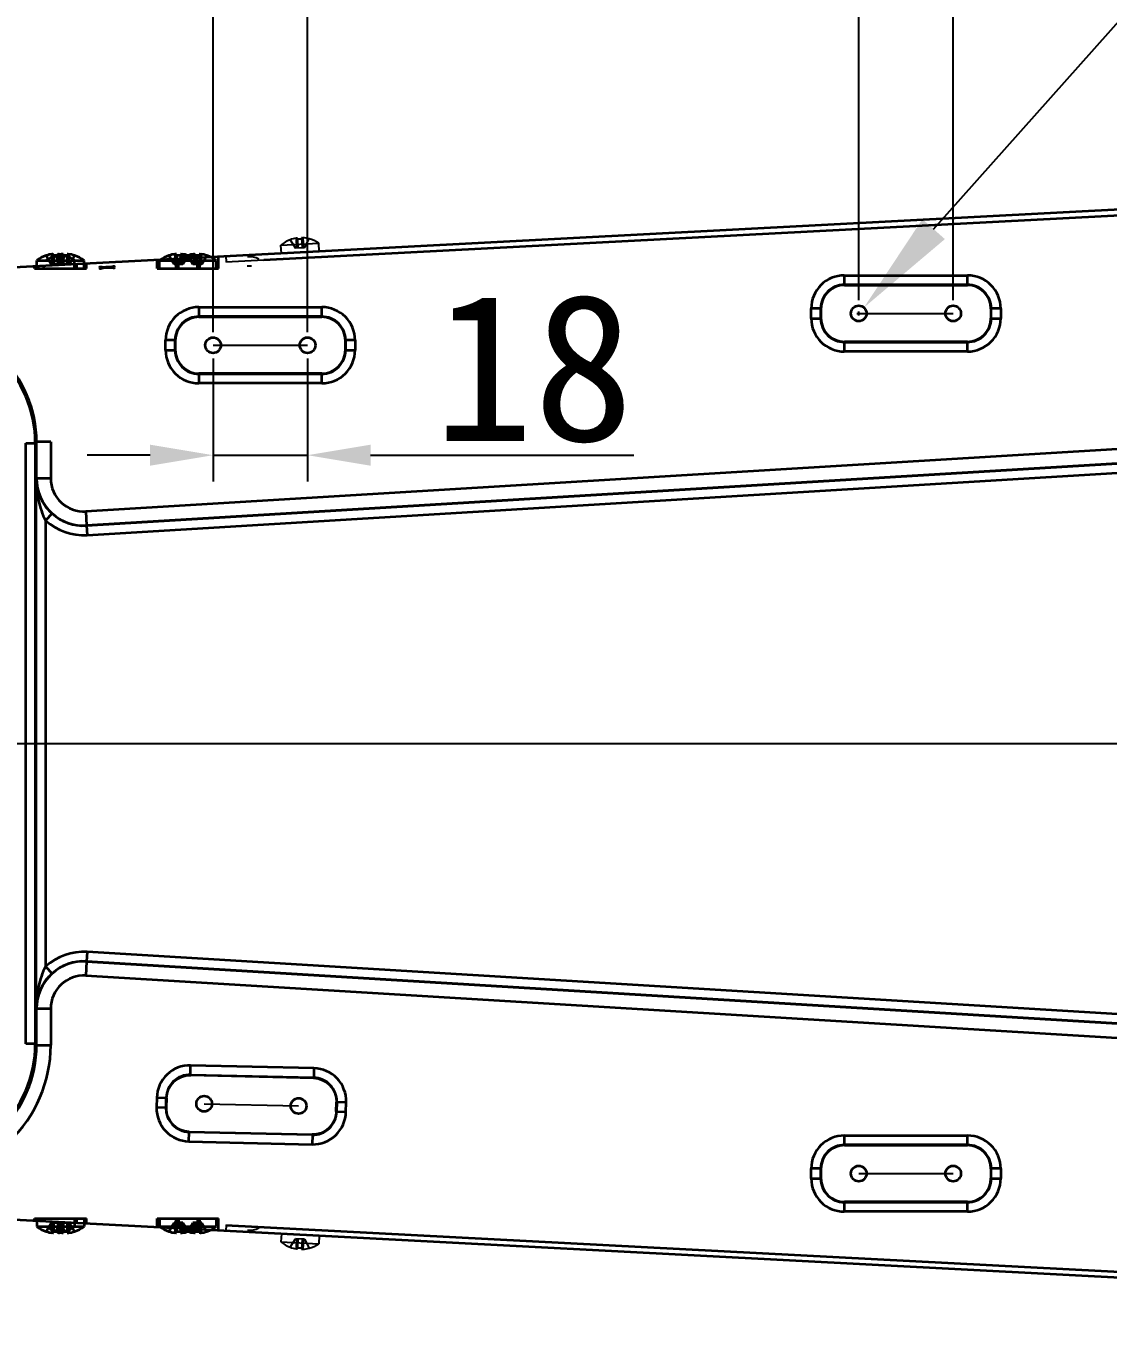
# Model space of a CAD drawing. Header units: millimetres. Extents: x 4086 to 8300, y 123 to 1549.
# Drawn here: x 6767.5 to 6819.1, y 1264.6 to 1326.2 of the extents above; entities that cross this region are included whole.
import ezdxf

# ---------------------------------------------------------------- set-up
doc = ezdxf.new("R2010")
doc.units = ezdxf.units.MM
doc.linetypes.add('PHANTOM', pattern=[0.8, 0.45, -0.05, 0.1, -0.05, 0.1, -0.05])
doc.layers.add('中心线', color=7, linetype='Continuous')
doc.layers.add('标注', color=7, linetype='Continuous', lineweight=25)
doc.layers.add('粗线', color=7, linetype='PHANTOM', lineweight=35)
doc.styles.get("Standard").update_dxf_attribs({"font": 'simsun.ttc'})
doc.dimstyles.new('直径标注', dxfattribs={"dimtxt": 5, "dimasz": 5, "dimexe": 1.5, "dimexo": 0, "dimtad": 1, "dimtoh": 1, "dimdec": 0, "dimlfac": 10, "dimdsep": 46, "dimtxsty": 'Standard', "dimblk": '_FILLED', "dimcen": 0.09, "dimadec": 0, "dimazin": 0, "dimtol": 1, "dimtp": 0.001, "dimtm": 0.001, "dimtfac": 1, "dimtdec": 0, "dimtofl": 0, "dimtmove": 0, "dimatfit": 3, "dimldrblk": '_FILLED', "dimfxl": 1, "dimtolj": 1, "dimarcsym": 0})
doc.dimstyles.new('直线标注', dxfattribs={"dimtxt": 7, "dimasz": 3, "dimexe": 1.25, "dimexo": 0.625, "dimtad": 1, "dimlfac": 4, "dimdsep": 46, "dimtxsty": 'Standard', "dimcen": 2.5, "dimadec": 0, "dimazin": 0, "dimtm": 1e-09, "dimtfac": 1, "dimtmove": 0, "dimatfit": 3, "dimfxl": 1, "dimarcsym": 0})

# ---------------------------------------------------------------- blocks, each defined once
blk = doc.blocks.new('_FILLED')
at = {"color": 0, "linetype": 'ByBlock'}
blk.add_solid([(0, 0), (-1, 0.143), (-1, -0.143)], dxfattribs=at)
blk = doc.blocks.new('*D2429')
at = {"layer": 'Defpoints', "color": 0}
for p in [(6807.452, 1312.759), (6806.958, 1312.204)]:
    blk.add_point(p, dxfattribs=at)
at = {"layer": '标注', "color": 0, "lineweight": -2}
for p in [(6810.774, 1316.495), (6906.571, 1346.269)]:
    blk.add_line(p, (6837.253, 1346.269), dxfattribs=at)
at = {"layer": '标注', "color": 0}
for p, q in [((6807.115, 1312.481), (6807.295, 1312.481)), ((6807.205, 1312.391), (6807.205, 1312.571))]:
    blk.add_line(p, q, dxfattribs=at)
at = {"layer": '标注', "color": 0, "linetype": 'ByBlock', "lineweight": -2, "xscale": 5, "yscale": 5, "zscale": 5, "rotation": 228.3520795856218}
blk.add_blockref('_FILLED', (6807.452, 1312.759), dxfattribs=at)
at = {"layer": '标注', "color": 0, "insert": (6872.225, 1351.117), "char_height": 5, "attachment_point": 5}
blk.add_mtext('\\A1;{\\H1.4x;8\\fSource Han Sans CN Normal|b0|i0|c134|p34;\\C0;×\\fSimSun|b0|i0|c134|p2;\\H1x;\\C256;M4 Depth 10}', dxfattribs=at)
blk = doc.blocks.new('*D2430')
at = {"layer": 'Defpoints', "color": 0}
for p in [(6811.705, 1342.125), (6807.205, 1312.481), (6811.705, 1312.481)]:
    blk.add_point(p, dxfattribs=at)
at = {"layer": '标注', "color": 0, "lineweight": -2}
for p, q in [((6807.205, 1313.106), (6807.205, 1343.375)), ((6811.705, 1313.106), (6811.705, 1343.375)), ((6804.205, 1342.125), (6790.643, 1342.125)), ((6807.205, 1342.125), (6811.705, 1342.125)), ((6814.705, 1342.125), (6817.705, 1342.125))]:
    blk.add_line(p, q, dxfattribs=at)
at = {"layer": '标注', "color": 0}
for points in [[(6804.205, 1341.625), (6804.205, 1342.625), (6807.205, 1342.125)], [(6814.705, 1342.625), (6814.705, 1341.625), (6811.705, 1342.125)]]:
    blk.add_solid(points, dxfattribs=at)
at = {"layer": '标注', "color": 0, "insert": (6795.765, 1346.25), "char_height": 7, "attachment_point": 5}
blk.add_mtext('20', dxfattribs=at)
blk = doc.blocks.new('*D2431')
at = {"layer": 'Defpoints', "color": 0}
for p in [(6780.953, 1327.841), (6776.453, 1310.969), (6780.953, 1310.969)]:
    blk.add_point(p, dxfattribs=at)
at = {"layer": '标注', "color": 0, "lineweight": -2}
for p, q in [((6776.453, 1311.594), (6776.453, 1329.091)), ((6780.953, 1311.594), (6780.953, 1329.091)), ((6773.453, 1327.841), (6759.891, 1327.841)), ((6776.453, 1327.841), (6780.953, 1327.841)), ((6783.953, 1327.841), (6786.953, 1327.841))]:
    blk.add_line(p, q, dxfattribs=at)
at = {"layer": '标注', "color": 0}
for points in [[(6773.453, 1327.341), (6773.453, 1328.341), (6776.453, 1327.841)], [(6783.953, 1328.341), (6783.953, 1327.341), (6780.953, 1327.841)]]:
    blk.add_solid(points, dxfattribs=at)
at = {"layer": '标注', "color": 0, "insert": (6765.013, 1331.966), "char_height": 7, "attachment_point": 5}
blk.add_mtext('20', dxfattribs=at)
blk = doc.blocks.new('*D2439')
at = {"color": 0, "lineweight": -2}
for p, q in [((6776.453, 1310.344), (6776.453, 1304.483)), ((6780.953, 1310.344), (6780.953, 1304.483)), ((6773.453, 1305.733), (6770.453, 1305.733)), ((6776.453, 1305.733), (6780.953, 1305.733)), ((6783.953, 1305.733), (6796.493, 1305.733))]:
    blk.add_line(p, q, dxfattribs=at)
at = {"color": 0}
for points in [[(6773.453, 1305.233), (6773.453, 1306.233), (6776.453, 1305.733)], [(6783.953, 1306.233), (6783.953, 1305.233), (6780.953, 1305.733)]]:
    blk.add_solid(points, dxfattribs=at)
at = {"layer": 'Defpoints', "color": 0}
for p in [(6776.453, 1310.969), (6780.953, 1310.969), (6780.953, 1305.733)]:
    blk.add_point(p, dxfattribs=at)
at = {"color": 0, "insert": (6791.723, 1309.858), "char_height": 7, "attachment_point": 5}
blk.add_mtext('18', dxfattribs=at)

msp = doc.modelspace()

# ---------------------------------------------------------------- linework, layer by layer
at = {"layer": '中心线', "linetype": 'Continuous'}
for p, q in [((6779.68514, 1315.72981), (6781.48267, 1315.82401)), ((6780.11869, 1315.99052), (6780.38043, 1315.58747)), ((6780.43714, 1316.06936), (6780.4021, 1316.06462)), ((6780.4021, 1316.06462), (6780.42698, 1315.58991)), ((6780.46951, 1316.06815), (6780.4607, 1316.0705)), ((6780.46951, 1316.06815), (6780.49439, 1315.59344)), ((6780.60446, 1316.01564), (6780.57147, 1316.01425)), ((6780.66724, 1316.07852), (6780.69211, 1315.6038)), ((6780.73464, 1316.08205), (6780.75952, 1315.60734)), ((6780.80607, 1315.60977), (6781.02425, 1316.03797)), ((6781.50297, 1315.43676), (6781.48267, 1315.82401)), ((6777.05495, 1315.20365), (6777.06907, 1314.93425)), ((6777.05826, 1314.93368), (6784.03452, 1315.29906)), ((6779.70543, 1315.34256), (6779.68514, 1315.72981)), ((6780.80607, 1315.60977), (6780.38043, 1315.58747)), ((6777.06907, 1269.07855), (6777.05495, 1268.80915)), ((6784.03452, 1268.71374), (6777.05826, 1269.07912)), ((6779.70543, 1268.67024), (6779.68514, 1268.28299)), ((6780.11869, 1268.02228), (6780.38043, 1268.42533)), ((6780.80607, 1268.40303), (6780.38043, 1268.42533)), ((6780.42698, 1268.42289), (6780.4021, 1267.94818)), ((6780.49439, 1268.41936), (6780.46951, 1267.94465)), ((6780.69211, 1268.409), (6780.66724, 1267.93428)), ((6780.75952, 1268.40546), (6780.73464, 1267.93075)), ((6780.80607, 1268.40303), (6781.02425, 1267.97483)), ((6781.50297, 1268.57604), (6781.48267, 1268.18879)), ((6779.68514, 1268.28299), (6781.48267, 1268.18879)), ((6780.53851, 1268.00061), (6780.57147, 1267.99855)), ((6780.66724, 1267.93428), (6780.67575, 1267.93103)), ((6780.6993, 1267.9297), (6780.73464, 1267.93075))]:
    msp.add_line(p, q, dxfattribs=at)
at = {"layer": '中心线'}
for p, q in [((6807.20495, 1312.4814), (6811.70495, 1312.4814)), ((6776.45283, 1310.96869), (6780.95283, 1310.96869)), ((6726.11978, 1292.0064), (7085.08608, 1292.0064)), ((6776.02786, 1274.85586), (6780.52661, 1274.74996)), ((6807.20495, 1271.5314), (6811.70495, 1271.5314))]:
    msp.add_line(p, q, dxfattribs=at)
at = {"layer": '中心线', "linetype": 'Continuous'}
for points in [[(6780.43613, 1316.06927), (6780.46036, 1316.07051), (6780.46951, 1316.06815)], [(6780.57147, 1316.01425), (6780.53851, 1316.01219), (6780.5056, 1316.00947), (6780.47276, 1316.0061)], [(6780.67049, 1316.01646), (6780.63749, 1316.01638), (6780.60448, 1316.01564)], [(6780.70181, 1316.08312), (6780.67729, 1316.08197), (6780.66724, 1316.07852)], [(6780.66724, 1316.07852), (6780.67557, 1316.08174), (6780.69889, 1316.0831), (6780.73464, 1316.08205)], [(6778.17995, 1314.7348), (6778.14693, 1314.73461), (6778.11392, 1314.73404), (6778.08095, 1314.73308)], [(6778.27895, 1314.73308), (6778.24598, 1314.73404), (6778.21298, 1314.73461), (6778.17995, 1314.7348)], [(6780.46951, 1267.94465), (6780.46089, 1267.94231), (6780.43754, 1267.9434), (6780.4021, 1267.94818)], [(6780.43465, 1267.94369), (6780.45915, 1267.94226), (6780.46951, 1267.94465)], [(6780.47276, 1268.0067), (6780.50559, 1268.00333), (6780.5385, 1268.00061)], [(6780.57147, 1267.99855), (6780.60446, 1267.99716), (6780.63748, 1267.99642), (6780.67049, 1267.99634)], [(6780.70031, 1267.92969), (6780.67608, 1267.93099), (6780.66724, 1267.93428)]]:
    msp.add_lwpolyline(points, dxfattribs=at)
for centre, radius, start, end in [((6780.64432, 1314.62553), 1.4627, 111.0608071, 130.9778218), ((6780.64424, 1314.62571), 1.45915, 99.5521722, 111.0323524), ((6780.64424, 1314.62571), 1.45915, 74.9676476, 86.4478278), ((6780.64417, 1314.62552), 1.46269, 55.0221334, 74.9391869), ((6778.17995, 1314.2814), 0.9, 60.3781177, 95.1284768), ((6778.17995, 1269.7314), 0.9, 264.8715232, 299.6218823), ((6780.64432, 1269.38727), 1.46269, 229.0221334, 248.9391869), ((6780.64424, 1269.38709), 1.45915, 248.9676476, 260.4478278), ((6780.64424, 1269.38709), 1.45915, 273.5521722, 285.0323524), ((6780.64417, 1269.38728), 1.4627, 285.0608071, 304.9778218)]:
    msp.add_arc(centre, radius, start, end, dxfattribs=at)
at = {"layer": '粗线', "linetype": 'Continuous'}
for p, q in [((6857.34757, 1319.41161), (6754.07258, 1313.99919)), ((6778.86658, 1315.02822), (6857.36166, 1319.14198)), ((6768.50155, 1315.24434), (6768.74184, 1314.82815)), ((6768.82369, 1315.30642), (6768.78845, 1315.30351)), ((6768.78845, 1315.30351), (6768.78845, 1314.82815)), ((6768.85595, 1315.30351), (6768.84728, 1315.30632)), ((6768.85595, 1315.30351), (6768.85595, 1314.82815)), ((6768.92192, 1315.24401), (6768.88891, 1315.24302)), ((6768.95155, 1315.24434), (6769.19184, 1314.82815)), ((6769.05395, 1315.30351), (6769.05395, 1314.82815)), ((6769.12145, 1315.30351), (6769.12145, 1314.82815)), ((6769.16806, 1314.82815), (6769.40835, 1315.24434)), ((6769.27369, 1315.30642), (6769.23845, 1315.30351)), ((6769.23845, 1315.30351), (6769.23845, 1314.82815)), ((6769.30595, 1315.30351), (6769.29728, 1315.30632)), ((6769.30595, 1315.30351), (6769.30595, 1314.82815)), ((6769.37192, 1315.24401), (6769.33891, 1315.24302)), ((6769.50395, 1315.30351), (6769.50395, 1314.82815)), ((6769.57145, 1315.30351), (6769.57145, 1314.82815)), ((6769.61806, 1314.82815), (6769.85835, 1315.24434)), ((6774.35155, 1315.24434), (6774.59184, 1314.82815)), ((6774.67369, 1315.30642), (6774.63845, 1315.30351)), ((6774.63845, 1315.30351), (6774.63845, 1314.82815)), ((6774.70595, 1315.30351), (6774.69728, 1315.30632)), ((6774.70595, 1315.30351), (6774.70595, 1314.82815)), ((6774.90395, 1315.30351), (6774.90395, 1314.82815)), ((6774.97145, 1315.30351), (6774.97145, 1314.82815)), ((6775.01806, 1314.82815), (6775.25835, 1315.24434)), ((6775.25155, 1315.24434), (6775.49184, 1314.82815)), ((6775.57369, 1315.30642), (6775.53845, 1315.30351)), ((6775.53845, 1315.30351), (6775.53845, 1314.82815)), ((6775.60595, 1315.30351), (6775.59728, 1315.30632)), ((6775.60595, 1315.30351), (6775.60595, 1314.82815)), ((6775.80395, 1315.30351), (6775.80395, 1314.82815)), ((6775.87145, 1315.30351), (6775.87145, 1314.82815)), ((6775.91806, 1314.82815), (6776.15835, 1315.24434)), ((6776.71745, 1314.6189), (6776.71745, 1315.18595)), ((6767.94245, 1314.6189), (6767.94245, 1314.72608)), ((6767.94245, 1314.6189), (6770.41745, 1314.6189)), ((6768.05495, 1314.6189), (6768.05495, 1315.00668)), ((6768.05495, 1315.00668), (6770.30495, 1315.00668)), ((6768.39245, 1314.6189), (6768.39245, 1314.74965)), ((6769.16806, 1314.82815), (6768.74184, 1314.82815)), ((6769.61806, 1314.82815), (6769.19184, 1314.82815)), ((6769.85495, 1314.6189), (6769.85495, 1315.00668)), ((6769.96745, 1314.6189), (6769.96745, 1314.8322)), ((6770.30495, 1314.6189), (6770.30495, 1315.00668)), ((6770.41745, 1314.6189), (6770.41745, 1314.85581)), ((6773.79245, 1314.6189), (6773.79245, 1315.03265)), ((6773.79245, 1314.6189), (6776.71745, 1314.6189)), ((6773.90495, 1314.6189), (6773.90495, 1315.00668)), ((6773.90495, 1315.00668), (6776.60495, 1315.00668)), ((6775.01806, 1314.82815), (6774.59184, 1314.82815)), ((6774.69245, 1314.6189), (6774.69245, 1315.07984)), ((6774.80495, 1314.6189), (6774.80495, 1315.00668)), ((6775.91806, 1314.82815), (6775.49184, 1314.82815)), ((6775.70495, 1314.6189), (6775.70495, 1315.00668)), ((6775.81745, 1314.6189), (6775.81745, 1315.13881)), ((6776.60495, 1314.6189), (6776.60495, 1315.00668)), ((6806.51786, 1314.29325), (6806.51786, 1313.84332)), ((6806.51786, 1314.29325), (6812.39204, 1314.29325)), ((6812.39204, 1313.84332), (6812.39204, 1314.29325)), ((6806.51786, 1313.84332), (6806.52978, 1313.8314)), ((6812.39204, 1313.84332), (6806.51786, 1313.84332)), ((6806.52978, 1313.8314), (6812.38012, 1313.8314)), ((6812.39204, 1313.84332), (6812.38012, 1313.8314)), ((6775.76574, 1312.78054), (6775.76574, 1312.3306)), ((6775.76574, 1312.78054), (6781.63993, 1312.78054)), ((6781.63993, 1312.3306), (6781.63993, 1312.78054)), ((6804.9431, 1312.24431), (6804.9431, 1312.71849)), ((6805.39303, 1312.71849), (6804.9431, 1312.71849)), ((6805.39303, 1312.71849), (6805.39303, 1312.24431)), ((6805.39303, 1312.71849), (6805.40495, 1312.70657)), ((6805.40495, 1312.25623), (6805.40495, 1312.70657)), ((6813.51687, 1312.71849), (6813.50495, 1312.70657)), ((6813.50495, 1312.70657), (6813.50495, 1312.25623)), ((6813.51687, 1312.24431), (6813.51687, 1312.71849)), ((6813.9668, 1312.71849), (6813.51687, 1312.71849)), ((6813.9668, 1312.71849), (6813.9668, 1312.24431)), ((6775.76574, 1312.3306), (6775.77766, 1312.31869)), ((6781.63993, 1312.3306), (6775.76574, 1312.3306)), ((6775.77766, 1312.31869), (6781.62801, 1312.31869)), ((6781.63993, 1312.3306), (6781.62801, 1312.31869)), ((6804.9431, 1312.24431), (6805.39303, 1312.24431)), ((6805.39303, 1312.24431), (6805.40495, 1312.25623)), ((6813.51687, 1312.24431), (6813.50495, 1312.25623)), ((6813.51687, 1312.24431), (6813.9668, 1312.24431)), ((6774.19098, 1310.73159), (6774.19098, 1311.20578)), ((6774.64092, 1311.20578), (6774.19098, 1311.20578)), ((6774.64092, 1311.20578), (6774.64092, 1310.73159)), ((6774.64092, 1311.20578), (6774.65283, 1311.19386)), ((6774.65283, 1310.74351), (6774.65283, 1311.19386)), ((6782.76475, 1311.20578), (6782.75283, 1311.19386)), ((6782.75283, 1311.19386), (6782.75283, 1310.74351)), ((6782.76475, 1310.73159), (6782.76475, 1311.20578)), ((6783.21468, 1311.20578), (6782.76475, 1311.20578)), ((6783.21469, 1311.20578), (6783.21469, 1310.73159)), ((6806.51786, 1311.11948), (6806.52978, 1311.1314)), ((6806.51786, 1311.11948), (6806.51786, 1310.66955)), ((6806.51786, 1311.11948), (6812.39204, 1311.11948)), ((6812.38012, 1311.1314), (6806.52978, 1311.1314)), ((6812.39204, 1311.11948), (6812.38012, 1311.1314)), ((6812.39204, 1310.66955), (6812.39204, 1311.11948)), ((6774.19098, 1310.73159), (6774.64092, 1310.73159)), ((6774.64092, 1310.73159), (6774.65283, 1310.74351)), ((6782.76475, 1310.73159), (6782.75283, 1310.74351)), ((6782.76475, 1310.73159), (6783.21468, 1310.73159)), ((6812.39204, 1310.66955), (6806.51786, 1310.66955)), ((6775.76574, 1309.60677), (6775.77766, 1309.61869)), ((6775.76574, 1309.60677), (6775.76574, 1309.15683)), ((6775.76574, 1309.60677), (6781.63993, 1309.60677)), ((6781.63993, 1309.15683), (6775.76574, 1309.15683)), ((6781.62801, 1309.61869), (6775.77766, 1309.61869)), ((6781.63993, 1309.60677), (6781.62801, 1309.61869)), ((6781.63993, 1309.15683), (6781.63993, 1309.60677)), ((6855.03118, 1308.15149), (6770.38745, 1303.05341)), ((6855.00227, 1307.47298), (6770.4275, 1302.37906)), ((6770.42802, 1302.37987), (6855.0023, 1307.47376)), ((6770.45455, 1301.93003), (6854.98371, 1307.0212)), ((6767.53419, 1277.70401), (6767.53419, 1306.30878)), ((6767.53419, 1306.30877), (6767.98412, 1306.30877)), ((6767.98412, 1306.30877), (6768.04338, 1306.37121)), ((6767.98412, 1306.30876), (6767.98412, 1277.70404)), ((6768.04338, 1304.6254), (6768.04338, 1306.37121)), ((6768.71827, 1306.37121), (6768.04338, 1306.37121)), ((6768.71827, 1306.37121), (6768.71827, 1304.62534)), ((6768.04338, 1304.6254), (6768.0276, 1304.60074)), ((6768.0276, 1279.41207), (6768.0276, 1304.60074)), ((6768.71827, 1304.6254), (6768.04338, 1304.6254)), ((6768.77994, 1302.95917), (6768.47753, 1302.62624)), ((6770.38746, 1303.05342), (6770.42798, 1302.37991)), ((6768.47753, 1302.62624), (6768.47753, 1281.38656)), ((6770.4275, 1302.37906), (6770.42801, 1302.37987)), ((6770.4275, 1302.37906), (6770.45455, 1301.93003)), ((6770.45455, 1282.08277), (6770.4275, 1281.63374)), ((6854.98371, 1276.9916), (6770.45455, 1282.08277)), ((6768.47753, 1281.38656), (6768.77994, 1281.05363)), ((6770.42802, 1281.63295), (6770.38745, 1280.95939)), ((6770.4275, 1281.63374), (6855.00227, 1276.53982)), ((6855.0023, 1276.53904), (6770.42802, 1281.63293)), ((6770.38745, 1280.95939), (6855.03118, 1275.86131)), ((6768.0276, 1279.41206), (6768.04338, 1279.3874)), ((6768.04338, 1279.3874), (6768.71827, 1279.3874)), ((6768.04338, 1277.64159), (6768.04338, 1279.38736)), ((6768.71827, 1279.38748), (6768.71827, 1277.64159)), ((6767.98412, 1277.70403), (6767.53419, 1277.70403)), ((6768.04338, 1277.64159), (6767.98412, 1277.70403)), ((6768.04338, 1277.64159), (6768.71827, 1277.64159)), ((6775.37301, 1276.23357), (6775.38359, 1276.68337)), ((6781.25615, 1276.54514), (6775.38359, 1276.68337)), ((6781.25615, 1276.54514), (6781.24556, 1276.09533)), ((6775.37301, 1276.23357), (6775.38464, 1276.22137)), ((6775.37301, 1276.23357), (6781.24556, 1276.09533)), ((6781.23336, 1276.0837), (6775.38464, 1276.22137)), ((6781.24556, 1276.09533), (6781.23336, 1276.0837)), ((6773.77221, 1275.14611), (6773.76105, 1274.67206)), ((6773.77221, 1275.14611), (6774.22202, 1275.13552)), ((6774.21086, 1274.66147), (6773.76105, 1274.67206)), ((6774.21086, 1274.66147), (6774.22202, 1275.13552)), ((6774.21086, 1274.66147), (6774.22306, 1274.67311)), ((6774.22202, 1275.13552), (6774.23365, 1275.12332)), ((6774.23365, 1275.12332), (6774.22306, 1274.67311)), ((6782.32081, 1274.48249), (6782.33141, 1274.93271)), ((6782.34361, 1274.94434), (6782.33141, 1274.93271)), ((6782.34361, 1274.94434), (6782.33245, 1274.47029)), ((6782.34361, 1274.94434), (6782.79341, 1274.93376)), ((6782.78226, 1274.45971), (6782.79341, 1274.93376)), ((6782.33245, 1274.47029), (6782.32081, 1274.48249)), ((6782.78225, 1274.45971), (6782.33245, 1274.47029)), ((6775.29832, 1273.06068), (6775.30891, 1273.51048)), ((6775.30891, 1273.51048), (6775.3211, 1273.52212)), ((6781.18146, 1273.37225), (6775.30891, 1273.51048)), ((6775.3211, 1273.52212), (6781.16983, 1273.38444)), ((6781.18146, 1273.37225), (6781.16983, 1273.38444)), ((6781.18146, 1273.37225), (6781.17087, 1272.92244)), ((6806.51786, 1273.34325), (6806.51786, 1272.89332)), ((6806.51786, 1273.34325), (6812.39204, 1273.34325)), ((6812.39204, 1272.89332), (6812.39204, 1273.34325)), ((6775.29832, 1273.06068), (6781.17087, 1272.92244)), ((6806.51786, 1272.89332), (6806.52978, 1272.8814)), ((6812.39204, 1272.89332), (6806.51786, 1272.89332)), ((6806.52978, 1272.8814), (6812.38012, 1272.8814)), ((6812.39204, 1272.89332), (6812.38012, 1272.8814)), ((6804.9431, 1271.29431), (6804.9431, 1271.76849)), ((6805.39303, 1271.76849), (6804.9431, 1271.76849)), ((6805.39303, 1271.76849), (6805.39303, 1271.29431)), ((6805.39303, 1271.76849), (6805.40495, 1271.75657)), ((6805.40495, 1271.30623), (6805.40495, 1271.75657)), ((6813.51687, 1271.76849), (6813.50495, 1271.75657)), ((6813.50495, 1271.75657), (6813.50495, 1271.30623)), ((6813.51687, 1271.29431), (6813.51687, 1271.76849)), ((6813.9668, 1271.76849), (6813.51687, 1271.76849)), ((6813.9668, 1271.76849), (6813.9668, 1271.29431)), ((6804.9431, 1271.29431), (6805.39303, 1271.29431)), ((6805.39303, 1271.29431), (6805.40495, 1271.30623)), ((6813.51687, 1271.29431), (6813.50495, 1271.30623)), ((6813.51687, 1271.29431), (6813.9668, 1271.29431)), ((6754.07258, 1270.01361), (6857.34757, 1264.60119)), ((6806.51786, 1270.16948), (6806.52978, 1270.1814)), ((6806.51786, 1270.16948), (6806.51786, 1269.71955)), ((6806.51786, 1270.16948), (6812.39204, 1270.16948)), ((6812.39204, 1269.71955), (6806.51786, 1269.71955)), ((6812.38012, 1270.1814), (6806.52978, 1270.1814)), ((6812.39204, 1270.16948), (6812.38012, 1270.1814)), ((6812.39204, 1269.71955), (6812.39204, 1270.16948)), ((6767.94245, 1269.28672), (6767.94245, 1269.3939)), ((6767.94245, 1269.3939), (6770.41745, 1269.3939)), ((6768.05495, 1269.3939), (6768.05495, 1269.00612)), ((6768.05495, 1269.00612), (6770.30495, 1269.00612)), ((6768.39245, 1269.26313), (6768.39245, 1269.3939)), ((6768.50155, 1268.76846), (6768.74184, 1269.18465)), ((6769.16806, 1269.18465), (6768.74184, 1269.18465)), ((6768.78845, 1269.18465), (6768.78845, 1268.70929)), ((6768.85595, 1269.18465), (6768.85595, 1268.70929)), ((6768.95155, 1268.76846), (6769.19184, 1269.18465)), ((6769.05395, 1269.18465), (6769.05395, 1268.70929)), ((6769.12145, 1269.18465), (6769.12145, 1268.70929)), ((6769.16806, 1269.18465), (6769.40835, 1268.76846)), ((6769.61806, 1269.18465), (6769.19184, 1269.18465)), ((6769.23845, 1269.18465), (6769.23845, 1268.70929)), ((6769.30595, 1269.18465), (6769.30595, 1268.70929)), ((6769.50395, 1269.18465), (6769.50395, 1268.70929)), ((6769.57145, 1269.18465), (6769.57145, 1268.70929)), ((6769.61806, 1269.18465), (6769.85835, 1268.76846)), ((6769.85495, 1269.3939), (6769.85495, 1269.00612)), ((6769.96745, 1269.1806), (6769.96745, 1269.3939)), ((6770.30495, 1269.3939), (6770.30495, 1269.00612)), ((6770.41745, 1269.157), (6770.41745, 1269.3939)), ((6773.79245, 1268.98013), (6773.79245, 1269.3939)), ((6773.79245, 1269.3939), (6776.71745, 1269.3939)), ((6773.90495, 1269.3939), (6773.90495, 1269.00612)), ((6773.90495, 1269.00612), (6776.60495, 1269.00612)), ((6774.35155, 1268.76846), (6774.59184, 1269.18465)), ((6775.01806, 1269.18465), (6774.59184, 1269.18465)), ((6774.63845, 1269.18465), (6774.63845, 1268.70929)), ((6774.69245, 1268.93296), (6774.69245, 1269.3939)), ((6774.70595, 1269.18465), (6774.70595, 1268.70929)), ((6774.80495, 1269.3939), (6774.80495, 1269.00612)), ((6774.90395, 1269.18465), (6774.90395, 1268.70929)), ((6774.97145, 1269.18465), (6774.97145, 1268.70929)), ((6775.01806, 1269.18465), (6775.25835, 1268.76846)), ((6775.25155, 1268.76846), (6775.49184, 1269.18465)), ((6775.91806, 1269.18465), (6775.49184, 1269.18465)), ((6775.53845, 1269.18465), (6775.53845, 1268.70929)), ((6775.60595, 1269.18465), (6775.60595, 1268.70929)), ((6775.70495, 1269.3939), (6775.70495, 1269.00612)), ((6775.80395, 1269.18465), (6775.80395, 1268.70929)), ((6775.81745, 1268.874), (6775.81745, 1269.3939)), ((6775.87145, 1269.18465), (6775.87145, 1268.70929)), ((6775.91806, 1269.18465), (6776.15835, 1268.76846)), ((6776.60495, 1269.3939), (6776.60495, 1269.00612)), ((6776.71745, 1268.82685), (6776.71745, 1269.3939)), ((6777.05863, 1269.0791), (6857.36166, 1264.87082)), ((6768.98799, 1268.76879), (6769.02099, 1268.76978)), ((6769.05395, 1268.70929), (6769.06262, 1268.70648)), ((6769.08621, 1268.70638), (6769.12145, 1268.70929)), ((6769.43799, 1268.76879), (6769.47099, 1268.76978)), ((6769.50395, 1268.70929), (6769.51262, 1268.70648)), ((6769.53621, 1268.70638), (6769.57145, 1268.70929)), ((6774.77193, 1268.76879), (6774.80495, 1268.76846)), ((6774.83799, 1268.76879), (6774.87099, 1268.76978)), ((6774.90395, 1268.70929), (6774.91262, 1268.70648)), ((6774.93621, 1268.70638), (6774.97145, 1268.70929)), ((6775.67193, 1268.76879), (6775.70495, 1268.76846)), ((6775.73799, 1268.76879), (6775.77099, 1268.76978)), ((6775.80395, 1268.70929), (6775.81262, 1268.70648)), ((6775.83621, 1268.70638), (6775.87145, 1268.70929))]:
    msp.add_line(p, q, dxfattribs=at)
for points in [[(6768.82268, 1315.30637), (6768.84695, 1315.30635), (6768.85595, 1315.30351)], [(6768.95495, 1315.24434), (6768.92193, 1315.24401), (6768.88892, 1315.24302), (6768.85595, 1315.24137)], [(6769.02098, 1315.24302), (6768.98798, 1315.24401), (6768.95495, 1315.24434)], [(6769.05395, 1315.24137), (6769.02099, 1315.24302), (6768.98799, 1315.24401)], [(6769.05395, 1315.30351), (6769.06244, 1315.3063), (6769.08581, 1315.30644), (6769.12145, 1315.30351)], [(6769.08872, 1315.3063), (6769.06417, 1315.30644), (6769.05395, 1315.30351)], [(6769.27268, 1315.30637), (6769.29695, 1315.30635), (6769.30595, 1315.30351)], [(6769.40495, 1315.24434), (6769.37193, 1315.24401), (6769.33892, 1315.24302), (6769.30595, 1315.24137)], [(6769.47098, 1315.24302), (6769.43798, 1315.24401), (6769.40495, 1315.24434)], [(6769.50395, 1315.24137), (6769.47099, 1315.24302), (6769.43799, 1315.24401)], [(6769.50395, 1315.30351), (6769.51244, 1315.3063), (6769.53581, 1315.30644), (6769.57145, 1315.30351)], [(6769.53872, 1315.3063), (6769.51417, 1315.30644), (6769.50395, 1315.30351)], [(6774.67268, 1315.30637), (6774.69695, 1315.30635), (6774.70595, 1315.30351)], [(6774.80495, 1315.24434), (6774.77193, 1315.24401), (6774.73892, 1315.24302), (6774.70595, 1315.24137)], [(6774.87098, 1315.24302), (6774.83798, 1315.24401), (6774.80495, 1315.24434)], [(6774.90395, 1315.24137), (6774.87099, 1315.24302), (6774.83799, 1315.24401)], [(6774.90395, 1315.30351), (6774.91244, 1315.3063), (6774.93581, 1315.30644), (6774.97145, 1315.30351)], [(6774.93872, 1315.3063), (6774.91417, 1315.30644), (6774.90395, 1315.30351)], [(6775.57268, 1315.30637), (6775.59695, 1315.30635), (6775.60595, 1315.30351)], [(6775.70495, 1315.24434), (6775.67193, 1315.24401), (6775.63892, 1315.24302), (6775.60595, 1315.24137)], [(6775.77098, 1315.24302), (6775.73798, 1315.24401), (6775.70495, 1315.24434)], [(6775.80395, 1315.24137), (6775.77099, 1315.24302), (6775.73799, 1315.24401)], [(6775.80395, 1315.30351), (6775.81244, 1315.3063), (6775.83581, 1315.30644), (6775.87145, 1315.30351)], [(6775.83872, 1315.3063), (6775.81417, 1315.30644), (6775.80395, 1315.30351)], [(6768.76367, 1302.97439), (6768.52222, 1303.23397), (6768.32309, 1303.52677), (6768.16976, 1303.85187), (6768.06723, 1304.21376), (6768.02754, 1304.61971)], [(6770.42723, 1281.63298), (6770.42802, 1281.63318), (6770.42748, 1281.63347), (6770.42826, 1281.63369)], [(6768.02754, 1279.39304), (6768.06749, 1279.8004), (6768.17068, 1280.16337), (6768.32481, 1280.48902), (6768.52443, 1280.78159), (6768.76538, 1281.03998)], [(6768.85595, 1268.70929), (6768.84747, 1268.7065), (6768.8241, 1268.70636), (6768.78845, 1268.70929)], [(6768.82119, 1268.7065), (6768.84573, 1268.70636), (6768.85595, 1268.70929)], [(6768.85595, 1268.77142), (6768.88891, 1268.76978), (6768.92192, 1268.76879)], [(6768.88892, 1268.76978), (6768.92193, 1268.76879), (6768.95495, 1268.76846)], [(6768.95495, 1268.76846), (6768.98798, 1268.76879), (6769.02098, 1268.76978), (6769.05395, 1268.77142)], [(6769.08722, 1268.70643), (6769.06296, 1268.70645), (6769.05395, 1268.70929)], [(6769.30595, 1268.70929), (6769.29747, 1268.7065), (6769.2741, 1268.70636), (6769.23845, 1268.70929)], [(6769.27119, 1268.7065), (6769.29573, 1268.70636), (6769.30595, 1268.70929)], [(6769.30595, 1268.77142), (6769.33891, 1268.76978), (6769.37192, 1268.76879)], [(6769.33892, 1268.76978), (6769.37193, 1268.76879), (6769.40495, 1268.76846)], [(6769.40495, 1268.76846), (6769.43798, 1268.76879), (6769.47098, 1268.76978), (6769.50395, 1268.77142)], [(6769.53722, 1268.70643), (6769.51296, 1268.70645), (6769.50395, 1268.70929)], [(6774.70595, 1268.70929), (6774.69747, 1268.7065), (6774.6741, 1268.70636), (6774.63845, 1268.70929)], [(6774.67119, 1268.7065), (6774.69573, 1268.70636), (6774.70595, 1268.70929)], [(6774.70595, 1268.77142), (6774.73891, 1268.76978), (6774.77192, 1268.76879)], [(6774.80495, 1268.76846), (6774.83798, 1268.76879), (6774.87098, 1268.76978), (6774.90395, 1268.77142)], [(6774.93722, 1268.70643), (6774.91296, 1268.70645), (6774.90395, 1268.70929)], [(6775.60595, 1268.70929), (6775.59747, 1268.7065), (6775.5741, 1268.70636), (6775.53845, 1268.70929)], [(6775.57119, 1268.7065), (6775.59573, 1268.70636), (6775.60595, 1268.70929)], [(6775.60595, 1268.77142), (6775.63891, 1268.76978), (6775.67192, 1268.76879)], [(6775.70495, 1268.76846), (6775.73798, 1268.76879), (6775.77098, 1268.76978), (6775.80395, 1268.77142)], [(6775.83722, 1268.70643), (6775.81296, 1268.70645), (6775.80395, 1268.70929)]]:
    msp.add_lwpolyline(points, dxfattribs=at)
for centre in [(6807.20495, 1312.4814), (6811.70495, 1312.4814), (6776.45283, 1310.96869), (6780.95283, 1310.96869), (6776.02786, 1274.85586), (6780.52661, 1274.74996), (6807.20495, 1271.5314), (6811.70495, 1271.5314)]:
    msp.add_circle(centre, 0.37125, dxfattribs=at)
for centre, radius, start, end in [((6768.95503, 1313.85372), 1.4627, 108.0608071, 127.9778218), ((6768.95495, 1313.8539), 1.45915, 96.5521722, 108.0323524), ((6769.40503, 1313.85372), 1.4627, 108.0608071, 127.9778218), ((6769.40495, 1313.8539), 1.45915, 96.5521722, 108.0323524), ((6768.95495, 1313.8539), 1.45915, 71.9676476, 83.4478278), ((6768.95488, 1313.85372), 1.46269, 52.0221334, 71.9391869), ((6769.40495, 1313.8539), 1.45915, 71.9676476, 83.4478278), ((6769.40488, 1313.85372), 1.46269, 52.0221334, 71.9391869), ((6774.80503, 1313.85372), 1.4627, 108.0608071, 127.9778218), ((6774.80495, 1313.8539), 1.45915, 96.5521722, 108.0323524), ((6775.70503, 1313.85372), 1.4627, 108.0608071, 127.9778218), ((6774.80495, 1313.8539), 1.45915, 71.9676476, 83.4478278), ((6775.70495, 1313.8539), 1.45915, 96.5521722, 108.0323524), ((6774.80488, 1313.85372), 1.46269, 52.0221334, 71.9391869), ((6775.70495, 1313.8539), 1.45915, 71.9676476, 83.4478278), ((6775.70488, 1313.85372), 1.46269, 52.0221334, 71.9391869), ((6806.51781, 1312.71854), 1.57471, 89.9980559, 180.0019417), ((6812.39209, 1312.71854), 1.57471, 359.9980585, 90.0019443), ((6806.51769, 1312.71866), 1.12466, 89.9913718, 180.0086282), ((6812.39221, 1312.71866), 1.12466, 359.9913718, 90.0086282), ((6775.76569, 1311.20583), 1.57471, 89.9980559, 180.0019417), ((6781.63998, 1311.20583), 1.57471, 359.9980585, 90.0019443), ((6775.76557, 1311.20594), 1.12466, 89.9913718, 180.0086282), ((6781.64009, 1311.20594), 1.12466, 359.9913718, 90.0086282), ((6806.51781, 1312.24426), 1.57471, 179.998066, 270.0019317), ((6806.51769, 1312.24414), 1.12466, 179.9913718, 270.0086282), ((6812.39209, 1312.24426), 1.57471, 269.9980686, 0.0019342), ((6812.39221, 1312.24414), 1.12466, 269.9913718, 0.0086282), ((6762.36015, 1306.30895), 5.62395, 359.9981193, 93.0018993), ((6762.4199, 1306.37191), 5.62346, 359.9928627, 93.0072009), ((6775.76569, 1310.73154), 1.57471, 179.998066, 270.0019317), ((6775.76557, 1310.73143), 1.12466, 179.9913718, 270.0086282), ((6781.63998, 1310.73154), 1.57471, 269.9980686, 0.0019342), ((6781.64009, 1310.73143), 1.12466, 269.9913718, 0.0086282), ((6770.29308, 1304.62553), 2.24971, 180.0046428, 273.4386483), ((6770.29278, 1304.62505), 1.57448, 179.9734454, 273.4532202), ((6770.29193, 1304.6237), 2.24872, 227.7492295, 273.4564307), ((6770.29221, 1304.62421), 2.69907, 227.7522091, 273.4481492), ((6770.29224, 1279.38851), 2.69914, 86.5523221, 132.2470107), ((6770.29306, 1279.38733), 2.24966, 86.5808741, 179.9938219), ((6770.29194, 1279.38907), 2.24876, 86.5439436, 132.2503924), ((6770.2928, 1279.38774), 1.5745, 86.5592604, 180.0200793), ((6762.36016, 1277.70385), 5.62395, 266.9981051, 0.0019135), ((6762.4195, 1277.64132), 6.29878, 266.9972931, 0.0032333), ((6762.4199, 1277.64089), 5.62346, 266.9928347, 0.0071653), ((6775.34649, 1275.1091), 1.57471, 88.6496108, 178.6534765), ((6781.21914, 1274.97086), 1.57471, 358.6496082, 88.6534739), ((6775.34637, 1275.10922), 1.12466, 88.6429142, 178.6601707), ((6781.21926, 1274.97098), 1.12466, 358.6429142, 88.6601707), ((6775.33532, 1274.63495), 1.57471, 178.6496007, 268.6534865), ((6775.3352, 1274.63484), 1.12466, 178.6429142, 268.6601707), ((6781.20798, 1274.49671), 1.57471, 268.6495982, 358.6534839), ((6781.2081, 1274.49659), 1.12466, 268.6429142, 358.6601707), ((6806.51781, 1271.76854), 1.57471, 89.9980559, 180.0019417), ((6812.39209, 1271.76854), 1.57471, 359.9980585, 90.0019443), ((6806.51769, 1271.76866), 1.12466, 89.9913718, 180.0086282), ((6812.39221, 1271.76866), 1.12466, 359.9913718, 90.0086282), ((6806.51781, 1271.29426), 1.57471, 179.998066, 270.0019317), ((6806.51769, 1271.29414), 1.12466, 179.9913718, 270.0086282), ((6812.39209, 1271.29426), 1.57471, 269.9980686, 0.0019342), ((6812.39221, 1271.29414), 1.12466, 269.9913718, 0.0086282), ((6768.95503, 1270.15908), 1.46269, 232.0221334, 251.9391869), ((6769.40503, 1270.15908), 1.46269, 232.0221334, 251.9391869), ((6768.95488, 1270.15908), 1.4627, 288.0608071, 307.9778218), ((6769.40488, 1270.15908), 1.4627, 288.0608071, 307.9778218), ((6774.80503, 1270.15908), 1.46269, 232.0221334, 251.9391869), ((6775.70503, 1270.15908), 1.46269, 232.0221334, 251.9391869), ((6774.80488, 1270.15908), 1.4627, 288.0608071, 307.9778218), ((6775.70488, 1270.15908), 1.4627, 288.0608071, 307.9778218), ((6768.95495, 1270.1589), 1.45915, 251.9676476, 263.4478278), ((6769.40495, 1270.1589), 1.45915, 251.9676476, 263.4478278), ((6768.95495, 1270.1589), 1.45915, 276.5521722, 288.0323524), ((6769.40495, 1270.1589), 1.45915, 276.5521722, 288.0323524), ((6774.80495, 1270.1589), 1.45915, 251.9676476, 263.4478278), ((6774.80495, 1270.1589), 1.45915, 276.5521722, 288.0323524), ((6775.70495, 1270.1589), 1.45915, 251.9676476, 263.4478278), ((6775.70495, 1270.1589), 1.45915, 276.5521722, 288.0323524)]:
    msp.add_arc(centre, radius, start, end, dxfattribs=at)
for centre, major_axis, start_param, end_param in [((6806.53012, 1312.70623), (-0.79574, 0.79574), -0.78524587, 0.78524587), ((6812.37978, 1312.70623), (0.79574, 0.79574), -0.78524587, 0.78524587), ((6775.77801, 1311.19351), (-0.79574, 0.79574), -0.78524587, 0.78524587), ((6781.62766, 1311.19351), (0.79574, 0.79574), -0.78524587, 0.78524587), ((6806.53012, 1312.25657), (0.79574, 0.79574), -3.92683852, -2.35634678), ((6812.37978, 1312.25657), (-0.79574, 0.79574), -3.92683852, -2.35634678), ((6775.77801, 1310.74386), (0.79574, 0.79574), -3.92683852, -2.35634678), ((6781.62766, 1310.74386), (-0.79574, 0.79574), -3.92683852, -2.35634678), ((6806.53012, 1271.75623), (-0.79574, 0.79574), -0.78524587, 0.78524587), ((6812.37978, 1271.75623), (0.79574, 0.79574), -0.78524587, 0.78524587), ((6806.53012, 1271.30657), (0.79574, 0.79574), -3.92683852, -2.35634678), ((6812.37978, 1271.30657), (-0.79574, 0.79574), -3.92683852, -2.35634678)]:
    msp.add_ellipse(centre, major_axis=major_axis, ratio=0.99969546, start_param=start_param, end_param=end_param, dxfattribs=at)
at = {"layer": '粗线', "linetype": 'Continuous', "extrusion": (0, 0, -1)}
for centre, major_axis, start_param, end_param in [((6775.35851, 1275.0965), (0.77679, -0.81424), -3.92683852, -2.35634678), ((6781.20654, 1274.95884), (-0.81424, -0.77679), -3.92683852, -2.35634678), ((6775.34792, 1274.64697), (-0.81424, -0.77679), -0.78524587, 0.78524587), ((6781.19596, 1274.50931), (0.77679, -0.81424), -0.78524587, 0.78524587)]:
    msp.add_ellipse(centre, major_axis=major_axis, ratio=0.99969546, start_param=start_param, end_param=end_param, dxfattribs=at)
at = {"layer": '粗线', "linetype": 'Continuous'}
for points, knots in [([(6771.77492, 1314.69094), (6771.77169, 1314.7526), (6771.56497, 1314.66107), (6771.40429, 1314.6955), (6771.24714, 1314.64435), (6771.03016, 1314.71458), (6771.03344, 1314.65208)], [0, 0, 0, 0, 0.24936359, 0.49809173, 0.74725754, 1, 1, 1, 1]), ([(6771.03344, 1314.65208), (6771.03667, 1314.59041), (6771.24338, 1314.68194), (6771.40407, 1314.64752), (6771.56122, 1314.69867), (6771.77819, 1314.62844), (6771.77492, 1314.69094)], [0, 0, 0, 0, 0.24936359, 0.49809173, 0.74725754, 1, 1, 1, 1]), ([(6768.0276, 1304.60074), (6768.02897, 1304.48884), (6768.04819, 1304.275), (6768.12032, 1303.97528), (6768.22227, 1303.71094), (6768.34539, 1303.47925), (6768.48258, 1303.27816), (6768.62722, 1303.10622), (6768.72923, 1303.00522), (6768.77994, 1302.95917)], [0, 0, 0, 0, 0.18083675, 0.34530676, 0.4966728, 0.63744215, 0.76836518, 0.8893134, 1, 1, 1, 1]), ([(6768.0276, 1304.60073), (6768.02937, 1304.25828), (6768.0812, 1303.74244), (6768.26201, 1303.08499), (6768.39689, 1302.77272), (6768.47752, 1302.62624)], [0, 0, 0, 0, 0.50307569, 0.75436756, 1, 1, 1, 1]), ([(6768.47753, 1281.38656), (6768.39692, 1281.24011), (6768.26207, 1280.9279), (6768.08119, 1280.27045), (6768.02941, 1279.75457), (6768.0276, 1279.41205)], [0, 0, 0, 0, 0.24557539, 0.49682762, 1, 1, 1, 1]), ([(6768.0276, 1279.41206), (6768.02898, 1279.52395), (6768.04819, 1279.73778), (6768.12031, 1280.03748), (6768.22225, 1280.30182), (6768.34537, 1280.53351), (6768.48256, 1280.73461), (6768.6272, 1280.90657), (6768.72922, 1281.00757), (6768.77994, 1281.05363)], [0, 0, 0, 0, 0.18082217, 0.34527867, 0.49664886, 0.63742341, 0.76834965, 0.88929752, 1, 1, 1, 1])]:
    msp.add_open_spline(points, degree=3, knots=knots, dxfattribs=at)

# ---------------------------------------------------------------- dimensions: what is measured, and where the dimension line sits
dim = msp.add_linear_dim(base=(6780.95283, 1305.73254), p1=(6776.45283, 1310.96869), p2=(6780.95283, 1310.96869), dimstyle='直线标注')
dim.commit()
dim.dimension.update_dxf_attribs({"geometry": '*D2439', "text_midpoint": (6791.72309, 1309.85754)})
at = {"layer": '标注'}
dim = msp.add_diameter_dim_2p(p1=(6806.95824, 1312.20399), p2=(6807.45167, 1312.75881), text='{\\H1.4x;8\\fSource Han Sans CN Normal|b0|i0|c134|p34;\\C0;×\\fSimSun|b0|i0|c134|p2;\\H1x;\\C256;M4 Depth 10}', dimstyle='直径标注', override={"dimtxsty": 'Standard'}, dxfattribs=at)
dim.commit()
dim.dimension.update_dxf_attribs({"geometry": '*D2429', "text_midpoint": (6872.22455, 1346.26888), "dimtype": 163})
for base, p1, p2, picture, middle in [((6811.70495, 1342.12536), (6807.20495, 1312.4814), (6811.70495, 1312.4814), '*D2430', (6795.76541, 1342.12536)), ((6780.95283, 1327.84132), (6776.45283, 1310.96869), (6780.95283, 1310.96869), '*D2431', (6765.01329, 1327.84132))]:
    dim = msp.add_linear_dim(base=base, p1=p1, p2=p2, text='20', dimstyle='直线标注', override={"dimtxsty": 'Standard'}, dxfattribs=at)
    dim.commit()
    dim.dimension.update_dxf_attribs({"geometry": picture, "text_midpoint": middle, "dimtype": 160})

doc.saveas('drawing.dxf')
